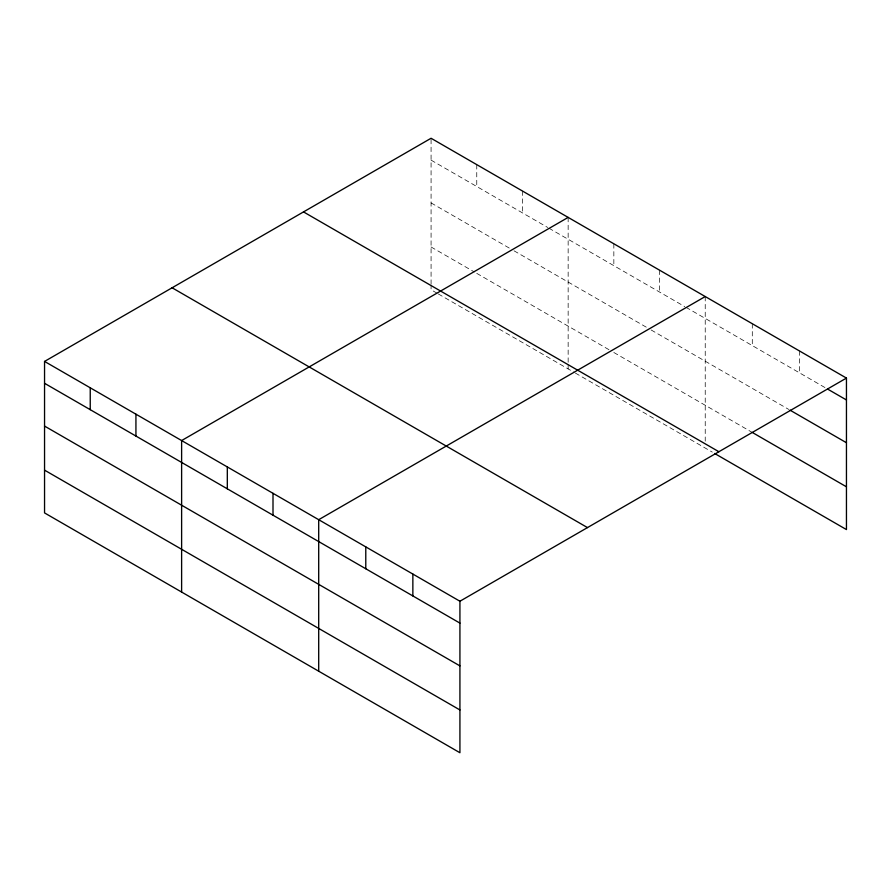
<?xml version="1.0" encoding="UTF-8"?>
<svg xmlns="http://www.w3.org/2000/svg" width="891" height="891" viewBox="0 0 891 891"><rect width="100%" height="100%" fill="white"/><g stroke="black" fill="none" stroke-linecap="round" stroke-linejoin="round"><path stroke-width="0.67" stroke-dasharray="4.46 3.34" d="M431.077 284.24L431.077 138.261M431.077 160.135L547.709 227.472M548.912 228.174L684.778 306.615M685.981 307.306L825.266 387.73M431.077 202.914L509.229 248.043M514.04 250.816L646.298 327.175M651.109 329.96L788.78 409.437M431.077 246.985L474.357 271.978M476.763 273.37L611.438 351.121M613.843 352.502L752.294 432.447M437.08 293.228L431.077 289.764L431.077 285.621M438.283 293.93L574.16 372.371M575.363 373.062L712.288 452.116M799.372 350.898L799.372 372.772M752.294 323.723L752.294 345.597M705.227 296.547L705.227 441.145M659.529 270.162L659.529 292.036M613.843 243.789L613.843 265.663M568.146 217.404L568.146 363.383M568.146 364.764L568.146 368.896M522.46 191.03L522.46 212.904M476.763 164.646L476.763 186.52"/><path stroke-width="1.34" d="M459.923 665.889L459.923 601.236L44.55 361.423L44.55 512.915L459.923 752.739L459.923 665.889L44.55 426.076M714.638 453.474L846.45 529.577L846.45 378.085L431.077 138.261L44.55 361.423M568.146 217.404L181.619 440.566L181.619 592.058M705.227 296.547L318.7 519.698L318.7 671.201M459.923 601.236L846.45 378.085M827.616 389.089L846.45 399.959M789.961 410.116L846.45 442.727M752.294 432.447L846.45 486.798M303.519 211.913L718.892 451.726M172.108 287.782L587.481 527.595M44.55 383.297L459.923 623.11M44.55 470.147L459.923 709.96M412.856 574.06L412.856 595.934M365.778 546.885L365.778 568.759M273.002 493.324L273.002 515.198M227.316 466.94L227.316 488.814M135.933 414.181L135.933 436.055M90.236 387.808L90.236 409.671"/></g></svg>
